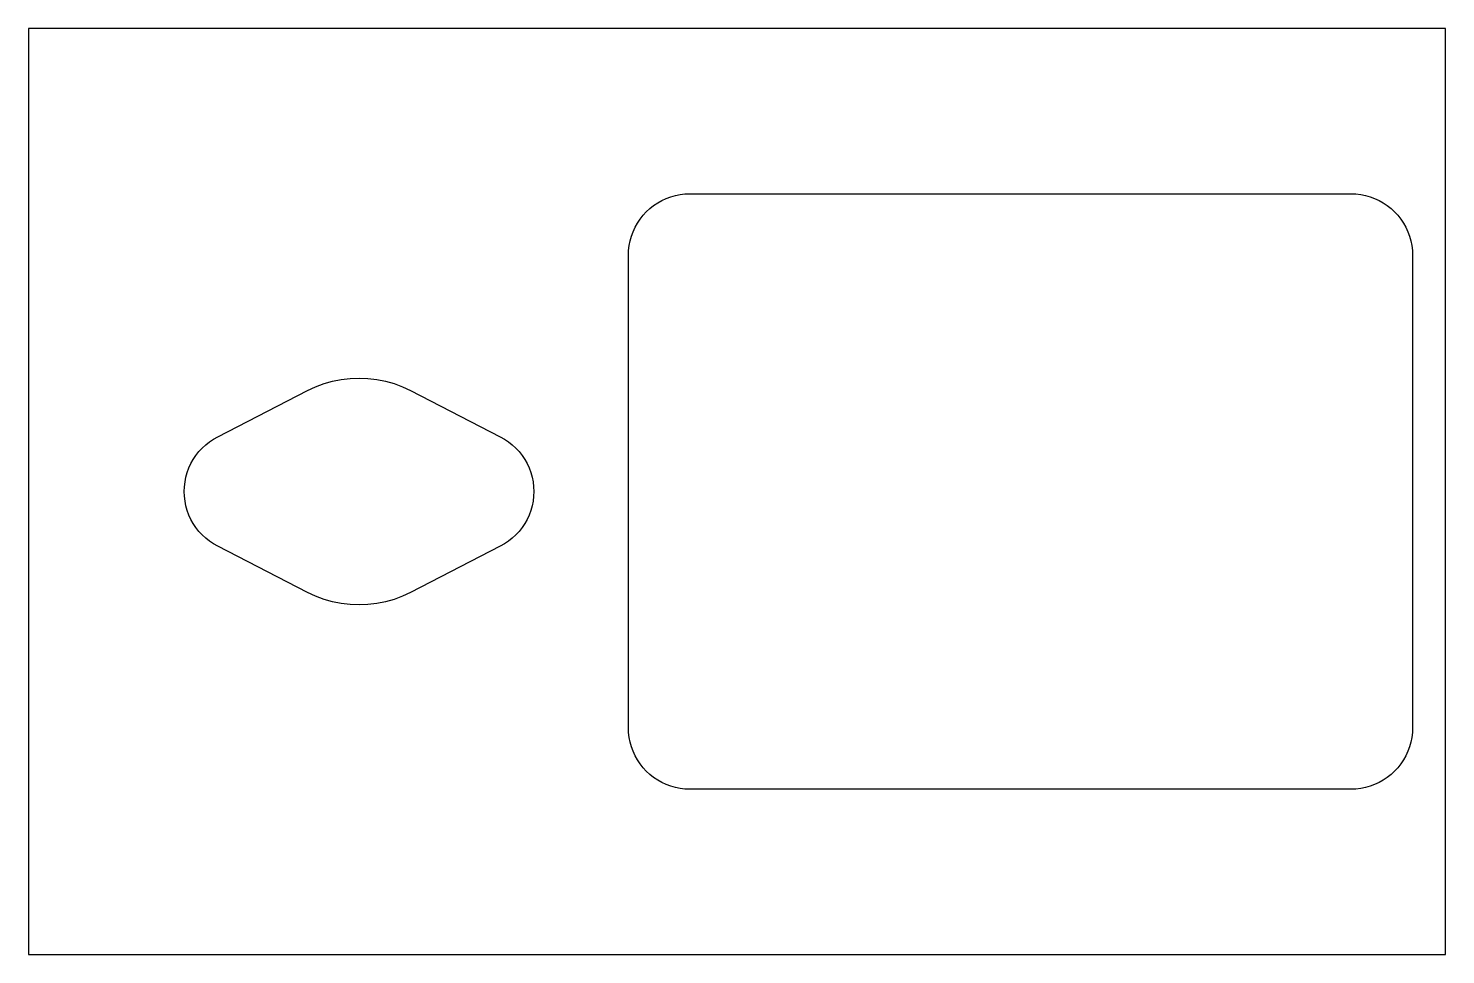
# Model space of a CAD drawing. Header units: metres. Extents: x -35 to 115, y -49 to 49.
import ezdxf

# ---------------------------------------------------------------- set-up
doc = ezdxf.new("R2010")
doc.units = ezdxf.units.M

msp = doc.modelspace()

# ---------------------------------------------------------------- linework, layer by layer
for p, q in [((115, 49), (-35, 49)), ((-35, 49), (-35, -49)), ((115, -49), (115, 49)), ((34.49, 31.48), (35, 31.5)), ((35, 31.5), (105, 31.5)), ((105, 31.5), (105.51, 31.48)), ((30.7786, 29.9426), (31.1794, 30.2586)), ((31.1794, 30.2586), (31.6038, 30.5422)), ((31.6038, 30.5422), (32.0491, 30.7915)), ((32.0491, 30.7915), (32.5126, 31.0052)), ((32.5126, 31.0052), (32.9914, 31.1819)), ((32.9914, 31.1819), (33.4826, 31.3204)), ((33.4826, 31.3204), (33.9832, 31.42)), ((33.9832, 31.42), (34.49, 31.48)), ((105.51, 31.48), (106.017, 31.42)), ((106.017, 31.42), (106.517, 31.3204)), ((106.517, 31.3204), (107.009, 31.1819)), ((107.009, 31.1819), (107.487, 31.0052)), ((107.487, 31.0052), (107.951, 30.7915)), ((107.951, 30.7915), (108.396, 30.5422)), ((108.396, 30.5422), (108.821, 30.2586)), ((108.821, 30.2586), (109.221, 29.9426)), ((29.4578, 28.3962), (29.7414, 28.8206)), ((29.7414, 28.8206), (30.0574, 29.2214)), ((30.0574, 29.2214), (30.4038, 29.5962)), ((30.4038, 29.5962), (30.7786, 29.9426)), ((109.221, 29.9426), (109.596, 29.5962)), ((109.596, 29.5962), (109.943, 29.2214)), ((109.943, 29.2214), (110.259, 28.8206)), ((110.259, 28.8206), (110.542, 28.3962)), ((28.6796, 26.5174), (28.8181, 27.0086)), ((28.8181, 27.0086), (28.9948, 27.4874)), ((28.9948, 27.4874), (29.2085, 27.9509)), ((29.2085, 27.9509), (29.4578, 28.3962)), ((110.542, 28.3962), (110.792, 27.9509)), ((110.792, 27.9509), (111.005, 27.4874)), ((111.005, 27.4874), (111.182, 27.0086)), ((111.182, 27.0086), (111.32, 26.5174)), ((28.5, 25), (28.52, 25.51)), ((28.52, 25.51), (28.58, 26.0168)), ((28.58, 26.0168), (28.6796, 26.5174)), ((111.32, 26.5174), (111.42, 26.0168)), ((111.42, 26.0168), (111.48, 25.51)), ((111.48, 25.51), (111.5, 25)), ((28.5, -25), (28.5, 25)), ((111.5, 25), (111.5, -25)), ((-0.941509, 11.963), (0, 12)), ((0, 12), (0.941508, 11.963)), ((-14.9509, 5.79154), (-5.44789, 10.6921)), ((-5.44789, 10.6921), (-4.5922, 11.0866)), ((-4.5922, 11.0866), (-3.7082, 11.4127)), ((-3.7082, 11.4127), (-2.80134, 11.6684)), ((-2.80134, 11.6684), (-1.87721, 11.8523)), ((-1.87721, 11.8523), (-0.941509, 11.963)), ((0.941508, 11.963), (1.87721, 11.8523)), ((1.87721, 11.8523), (2.80134, 11.6684)), ((2.80134, 11.6684), (3.7082, 11.4127)), ((3.7082, 11.4127), (4.5922, 11.0866)), ((4.5922, 11.0866), (5.44789, 10.6921)), ((5.44789, 10.6921), (14.9509, 5.79154)), ((-16.9426, 4.22141), (-16.5962, 4.59619)), ((-16.5962, 4.59619), (-16.2214, 4.94264)), ((-16.2214, 4.94264), (-15.8206, 5.25861)), ((-15.8206, 5.25861), (-15.3962, 5.54216)), ((-15.3962, 5.54216), (-14.9509, 5.79154)), ((14.9509, 5.79154), (15.3962, 5.54216)), ((15.3962, 5.54216), (15.8206, 5.25861)), ((15.8206, 5.25861), (16.2214, 4.94264)), ((16.2214, 4.94264), (16.5962, 4.59619)), ((16.5962, 4.59619), (16.9426, 4.22141)), ((-17.7915, 2.95094), (-17.5422, 3.39624)), ((-17.5422, 3.39624), (-17.2586, 3.8206)), ((-17.2586, 3.8206), (-16.9426, 4.22141)), ((16.9426, 4.22141), (17.2586, 3.8206)), ((17.2586, 3.8206), (17.5422, 3.39624)), ((17.5422, 3.39624), (17.7915, 2.95094)), ((-18.42, 1.01682), (-18.3204, 1.51739)), ((-18.3204, 1.51739), (-18.1819, 2.00861)), ((-18.1819, 2.00861), (-18.0052, 2.48744)), ((-18.0052, 2.48744), (-17.7915, 2.95094)), ((17.7915, 2.95094), (18.0052, 2.48744)), ((18.0052, 2.48744), (18.1819, 2.00861)), ((18.1819, 2.00861), (18.3204, 1.51739)), ((18.3204, 1.51739), (18.42, 1.01682)), ((-18.5, 0), (-18.48, 0.509984)), ((-18.48, -0.509984), (-18.5, 0)), ((-18.48, 0.509984), (-18.42, 1.01682)), ((18.42, 1.01682), (18.48, 0.509984)), ((18.48, 0.509984), (18.5, 0)), ((18.5, 0), (18.48, -0.509984)), ((-18.42, -1.01682), (-18.48, -0.509984)), ((-18.3204, -1.51739), (-18.42, -1.01682)), ((18.42, -1.01682), (18.3204, -1.51739)), ((18.48, -0.509984), (18.42, -1.01682)), ((-18.1819, -2.00861), (-18.3204, -1.51739)), ((-18.0052, -2.48744), (-18.1819, -2.00861)), ((-17.7915, -2.95094), (-18.0052, -2.48744)), ((-17.5422, -3.39624), (-17.7915, -2.95094)), ((17.7915, -2.95094), (17.5422, -3.39624)), ((18.0052, -2.48744), (17.7915, -2.95094)), ((18.1819, -2.00861), (18.0052, -2.48744)), ((18.3204, -1.51739), (18.1819, -2.00861)), ((-17.2586, -3.8206), (-17.5422, -3.39624)), ((-16.9426, -4.22141), (-17.2586, -3.8206)), ((-16.5962, -4.59619), (-16.9426, -4.22141)), ((16.9426, -4.22141), (16.5962, -4.59619)), ((17.2586, -3.8206), (16.9426, -4.22141)), ((17.5422, -3.39624), (17.2586, -3.8206)), ((-16.2214, -4.94264), (-16.5962, -4.59619)), ((-15.8206, -5.25861), (-16.2214, -4.94264)), ((-15.3962, -5.54216), (-15.8206, -5.25861)), ((-14.9509, -5.79154), (-15.3962, -5.54216)), ((-5.44789, -10.6921), (-14.9509, -5.79154)), ((14.9509, -5.79154), (5.44789, -10.6921)), ((15.3962, -5.54216), (14.9509, -5.79154)), ((15.8206, -5.25861), (15.3962, -5.54216)), ((16.2214, -4.94264), (15.8206, -5.25861)), ((16.5962, -4.59619), (16.2214, -4.94264)), ((-4.5922, -11.0866), (-5.44789, -10.6921)), ((-3.7082, -11.4127), (-4.5922, -11.0866)), ((-2.80134, -11.6684), (-3.7082, -11.4127)), ((-1.87721, -11.8523), (-2.80134, -11.6684)), ((-0.941509, -11.963), (-1.87721, -11.8523)), ((0, -12), (-0.941509, -11.963)), ((0.941508, -11.963), (0, -12)), ((1.87721, -11.8523), (0.941508, -11.963)), ((2.80134, -11.6684), (1.87721, -11.8523)), ((3.7082, -11.4127), (2.80134, -11.6684)), ((4.5922, -11.0866), (3.7082, -11.4127)), ((5.44789, -10.6921), (4.5922, -11.0866)), ((28.52, -25.51), (28.5, -25)), ((111.5, -25), (111.48, -25.51)), ((28.58, -26.0168), (28.52, -25.51)), ((28.6796, -26.5174), (28.58, -26.0168)), ((28.8181, -27.0086), (28.6796, -26.5174)), ((111.32, -26.5174), (111.182, -27.0086)), ((111.42, -26.0168), (111.32, -26.5174)), ((111.48, -25.51), (111.42, -26.0168)), ((28.9948, -27.4874), (28.8181, -27.0086)), ((29.2085, -27.9509), (28.9948, -27.4874)), ((29.4578, -28.3962), (29.2085, -27.9509)), ((29.7414, -28.8206), (29.4578, -28.3962)), ((110.542, -28.3962), (110.259, -28.8206)), ((110.792, -27.9509), (110.542, -28.3962)), ((111.005, -27.4874), (110.792, -27.9509)), ((111.182, -27.0086), (111.005, -27.4874)), ((30.0574, -29.2214), (29.7414, -28.8206)), ((30.4038, -29.5962), (30.0574, -29.2214)), ((30.7786, -29.9426), (30.4038, -29.5962)), ((31.1794, -30.2586), (30.7786, -29.9426)), ((109.221, -29.9426), (108.821, -30.2586)), ((109.596, -29.5962), (109.221, -29.9426)), ((109.943, -29.2214), (109.596, -29.5962)), ((110.259, -28.8206), (109.943, -29.2214)), ((31.6038, -30.5422), (31.1794, -30.2586)), ((32.0491, -30.7915), (31.6038, -30.5422)), ((32.5126, -31.0052), (32.0491, -30.7915)), ((32.9914, -31.1819), (32.5126, -31.0052)), ((33.4826, -31.3204), (32.9914, -31.1819)), ((33.9832, -31.42), (33.4826, -31.3204)), ((34.49, -31.48), (33.9832, -31.42)), ((35, -31.5), (34.49, -31.48)), ((105, -31.5), (35, -31.5)), ((105.51, -31.48), (105, -31.5)), ((106.017, -31.42), (105.51, -31.48)), ((106.517, -31.3204), (106.017, -31.42)), ((107.009, -31.1819), (106.517, -31.3204)), ((107.487, -31.0052), (107.009, -31.1819)), ((107.951, -30.7915), (107.487, -31.0052)), ((108.396, -30.5422), (107.951, -30.7915)), ((108.821, -30.2586), (108.396, -30.5422)), ((-35, -49), (115, -49))]:
    msp.add_line(p, q)

doc.saveas('drawing.dxf')
